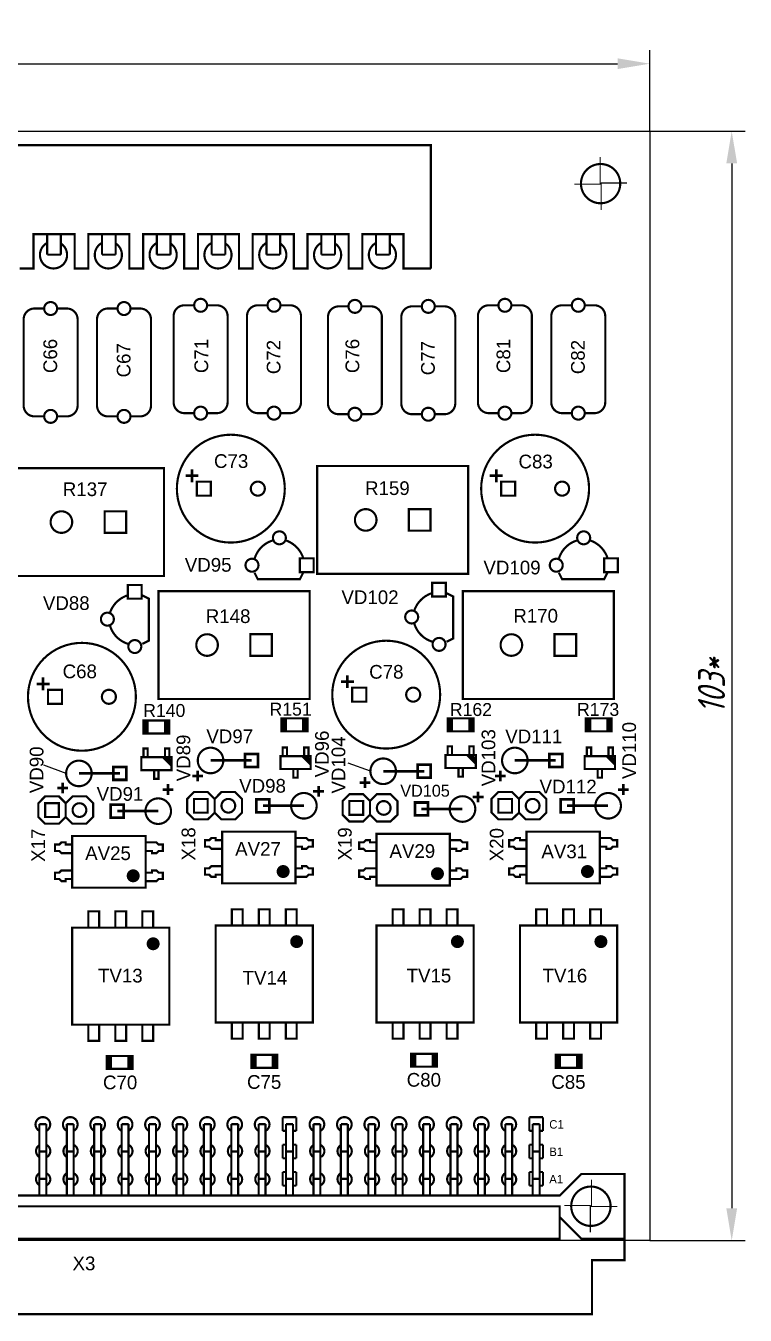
# Model space of a CAD drawing. Extents: x -76 to 472, y -275 to 339.
# Drawn here: x 98.6 to 165.2, y -158 to -38.4 of the extents above; entities that cross this region are included whole.
import ezdxf
from ezdxf.enums import TextEntityAlignment as Align

# ---------------------------------------------------------------- set-up
doc = ezdxf.new("R2010")
doc.units = 0
doc.header["$MEASUREMENT"] = 0
doc.layers.get('Defpoints').update_dxf_attribs({"linetype": 'CONTINUOUS'})
doc.layers.add('BOARD', color=173, linetype='CONTINUOUS')
doc.layers.add('TOP', color=7, linetype='CONTINUOUS')
doc.layers.add('РАЗМЕРЫ', color=7, linetype='CONTINUOUS', lineweight=25)
doc.styles.add('ГОСТ А', font='', dxfattribs={"oblique": 15})
doc.styles.get('ГОСТ А').set_extended_font_data('GOST 2.304 type A')
doc.dimstyles.new('ГОСТ', dxfattribs={"dimscale": 0, "dimtxt": 2.5, "dimasz": 3, "dimexe": 1.25, "dimexo": 0, "dimtad": 1, "dimtoh": 1, "dimdec": 1, "dimrnd": 0.5, "dimtxsty": 'ГОСТ А', "dimcen": 5, "dimadec": 1, "dimazin": 2, "dimtfac": 0.75, "dimtdec": 4, "dimtmove": 1, "dimatfit": 3, "dimfxl": 1, "dimtolj": 1, "dimarcsym": 0})

# ---------------------------------------------------------------- blocks, each defined once
blk = doc.blocks.new('*D21')
at = {"layer": 'Defpoints', "color": 0}
for p in [(156.418, -41.96), (-76.5, -48.21), (156.418, -48.21)]:
    blk.add_point(p, dxfattribs=at)
at = {"layer": 'РАЗМЕРЫ', "color": 0, "lineweight": -2}
for p, q in [((-76.5, -48.21), (-76.5, -40.71)), ((156.418, -48.21), (156.418, -40.71)), ((-73.5, -41.96), (153.418, -41.96))]:
    blk.add_line(p, q, dxfattribs=at)
at = {"layer": 'РАЗМЕРЫ', "color": 0}
for points in [[(-73.5, -41.46), (-73.5, -42.46), (-76.5, -41.96)], [(153.418, -42.46), (153.418, -41.46), (156.418, -41.96)]]:
    blk.add_solid(points, dxfattribs=at)
at = {"layer": 'РАЗМЕРЫ', "color": 0, "linetype": 'ByBlock', "insert": (39.959, -40.085), "char_height": 2.5, "attachment_point": 5, "style": 'ГОСТ А'}
blk.add_mtext('\\A1;233*', dxfattribs=at)
blk = doc.blocks.new('*D26')
at = {"layer": 'Defpoints', "color": 0}
for p in [(156.418, -48.21), (156.418, -151.08), (164, -151.08)]:
    blk.add_point(p, dxfattribs=at)
at = {"layer": 'РАЗМЕРЫ', "color": 0, "lineweight": -2}
for p, q in [((156.418, -48.21), (165.25, -48.21)), ((164, -51.21), (164, -148.08)), ((156.418, -151.08), (165.25, -151.08))]:
    blk.add_line(p, q, dxfattribs=at)
at = {"layer": 'РАЗМЕРЫ', "color": 0}
for points in [[(164.5, -51.21), (163.5, -51.21), (164, -48.21)], [(163.5, -148.08), (164.5, -148.08), (164, -151.08)]]:
    blk.add_solid(points, dxfattribs=at)
at = {"layer": 'РАЗМЕРЫ', "color": 0, "linetype": 'ByBlock', "insert": (162.125, -99.645), "char_height": 2.5, "attachment_point": 5, "rotation": 90, "style": 'ГОСТ А'}
blk.add_mtext('\\A1;103*', dxfattribs=at)

msp = doc.modelspace()

# ---------------------------------------------------------------- linework, layer by layer
at = {"layer": 'BOARD'}
msp.add_lwpolyline([(156.42, -151.08), (-76.5, -151.08), (-76.5, -48.21), (156.42, -48.21)], close=True, dxfattribs=at)
at = {"layer": 'TOP', "linetype": 'ByBlock'}
for p, q in [((102.32, -107.76), (100.24, -107)), ((130.52, -107.56), (128.44, -106.8))]:
    msp.add_line(p, q, dxfattribs=at)
at = {"layer": 'TOP'}
for points, const_width in [([(51.03, -60.95), (51.03, -49.52), (136.12, -49.52), (136.12, -60.95)], 0.2), ([(151.8, -50.62), (151.8, -53.02), (151.85, -53.07), (151.85, -53.08), (151.88, -53.12), (151.9, -53.12), (151.9, -55.52)], 0.1), ([(154.3, -53.02), (151.9, -53.02), (151.85, -53.07), (151.85, -53.08), (151.81, -53.12), (149.4, -53.12)], 0.1), ([(136.12, -60.95), (133.58, -60.95), (133.58, -57.77), (129.77, -57.77), (129.77, -60.95), (128.5, -60.95), (128.5, -57.77), (124.69, -57.77), (124.69, -60.95), (123.42, -60.95), (123.42, -57.77), (119.61, -57.77), (119.61, -60.95), (118.34, -60.95), (118.34, -57.77), (114.53, -57.77), (114.53, -60.95), (113.26, -60.95), (113.26, -57.77), (109.45, -57.77), (109.45, -60.95), (108.18, -60.95), (108.18, -57.77), (104.37, -57.77), (104.37, -60.95), (103.1, -60.95), (103.1, -57.77), (99.29, -57.77), (99.29, -60.95), (98.02, -60.95)], 0.2), ([(100.56, -57.77), (100.56, -59.67)], 0.2), ([(101.83, -59.67), (101.83, -57.77)], 0.2), ([(105.64, -57.77), (105.64, -59.67)], 0.2), ([(106.91, -59.67), (106.91, -57.77)], 0.2), ([(110.72, -57.77), (110.72, -59.67)], 0.2), ([(111.99, -59.67), (111.99, -57.77)], 0.2), ([(115.8, -57.77), (115.8, -59.67)], 0.2), ([(117.07, -59.67), (117.07, -57.77)], 0.2), ([(120.88, -57.77), (120.88, -59.67)], 0.2), ([(122.15, -59.67), (122.15, -57.77)], 0.2), ([(125.96, -57.77), (125.96, -59.67)], 0.2), ([(127.23, -59.67), (127.23, -57.77)], 0.2), ([(131.04, -57.77), (131.04, -59.67)], 0.2), ([(132.31, -59.67), (132.31, -57.77)], 0.2), ([(100.56, -59.67), (101.83, -59.67)], 0.2), ([(105.64, -59.67), (106.91, -59.67)], 0.2), ([(110.72, -59.67), (111.99, -59.67)], 0.2), ([(115.8, -59.67), (117.07, -59.67)], 0.2), ([(120.88, -59.67), (122.15, -59.67)], 0.2), ([(125.96, -59.67), (127.23, -59.67)], 0.2), ([(131.04, -59.67), (132.31, -59.67)], 0.2), ([(111.38, -89.46), (97.38, -89.46), (97.38, -79.46), (111.38, -79.46), (111.38, -89.46)], 0.2), ([(113.38, -80.16), (114.58, -80.16)], 0.25), ([(113.98, -79.56), (113.98, -80.76)], 0.25), ([(139.58, -89.26), (125.58, -89.26), (125.58, -79.26), (139.58, -79.26), (139.58, -89.26)], 0.2), ([(141.58, -80.16), (142.78, -80.16)], 0.25), ([(142.18, -79.56), (142.18, -80.76)], 0.25), ([(115.73, -80.71), (115.73, -82.01), (114.43, -82.01), (114.43, -80.71), (115.73, -80.71), (115.73, -82.01), (114.43, -82.01)], 0.2), ([(143.93, -80.71), (143.93, -82.01), (142.63, -82.01), (142.63, -80.71), (143.93, -80.71), (143.93, -82.01), (142.63, -82.01)], 0.2), ([(107.88, -85.46), (105.88, -85.46), (105.88, -83.46), (107.88, -83.46), (107.88, -85.46)], 0.2), ([(136.08, -85.26), (134.08, -85.26), (134.08, -83.26), (136.08, -83.26), (136.08, -85.26)], 0.2), ([(123.98, -89.1), (125.25, -89.1), (125.25, -87.83), (123.98, -87.83), (123.98, -89.1)], 0.2), ([(152.18, -89.1), (153.45, -89.1), (153.45, -87.83), (152.18, -87.83), (152.18, -89.1)], 0.2), ([(124.28, -89.16), (123.98, -89.76), (120.08, -89.76), (119.78, -89.16)], 0.2), ([(152.48, -89.16), (152.18, -89.76), (148.28, -89.76), (147.98, -89.16)], 0.2), ([(109.31, -91.56), (109.31, -90.29), (108.04, -90.29), (108.04, -91.56), (109.31, -91.56)], 0.2), ([(124.88, -100.86), (110.88, -100.86), (110.88, -90.86), (124.88, -90.86), (124.88, -100.86)], 0.2), ([(137.51, -91.36), (137.51, -90.09), (136.24, -90.09), (136.24, -91.36), (137.51, -91.36)], 0.2), ([(153.08, -100.86), (139.08, -100.86), (139.08, -90.86), (153.08, -90.86), (153.08, -100.86)], 0.2), ([(109.38, -91.26), (109.98, -91.56), (109.98, -95.46), (109.38, -95.76)], 0.2), ([(137.58, -91.06), (138.18, -91.36), (138.18, -95.26), (137.58, -95.56)], 0.2), ([(121.38, -96.86), (119.38, -96.86), (119.38, -94.86), (121.38, -94.86), (121.38, -96.86)], 0.2), ([(149.58, -96.86), (147.58, -96.86), (147.58, -94.86), (149.58, -94.86), (149.58, -96.86)], 0.2), ([(100.18, -98.86), (100.18, -100.06)], 0.25), ([(127.78, -99.26), (128.98, -99.26)], 0.25), ([(128.38, -98.66), (128.38, -99.86)], 0.25), ([(99.58, -99.46), (100.78, -99.46)], 0.25), ([(101.93, -100.01), (101.93, -101.31), (100.63, -101.31), (100.63, -100.01), (101.93, -100.01), (101.93, -101.31), (100.63, -101.31)], 0.2), ([(130.13, -99.81), (130.13, -101.11), (128.83, -101.11), (128.83, -99.81), (130.13, -99.81), (130.13, -101.11), (128.83, -101.11)], 0.2), ([(111.88, -104.06), (111.88, -102.86), (109.48, -102.86), (109.48, -104.06), (111.88, -104.06)], 0.2), ([(109.68, -102.86), (109.68, -104.06)], 0.2), ([(109.88, -102.86), (109.88, -104.06)], 0.2), ([(111.48, -102.86), (111.48, -104.06)], 0.2), ([(111.68, -102.86), (111.68, -104.06)], 0.2), ([(124.68, -103.86), (124.68, -102.66), (122.28, -102.66), (122.28, -103.86), (124.68, -103.86)], 0.2), ([(122.48, -102.66), (122.48, -103.86)], 0.2), ([(122.68, -102.66), (122.68, -103.86)], 0.2), ([(124.28, -102.66), (124.28, -103.86)], 0.2), ([(124.48, -102.66), (124.48, -103.86)], 0.2), ([(140.08, -103.86), (140.08, -102.66), (137.68, -102.66), (137.68, -103.86), (140.08, -103.86)], 0.2), ([(137.88, -102.66), (137.88, -103.86)], 0.2), ([(138.08, -102.66), (138.08, -103.86)], 0.2), ([(139.68, -102.66), (139.68, -103.86)], 0.2), ([(139.88, -102.66), (139.88, -103.86)], 0.2), ([(152.88, -103.86), (152.88, -102.66), (150.48, -102.66), (150.48, -103.86), (152.88, -103.86)], 0.2), ([(150.68, -102.66), (150.68, -103.86)], 0.2), ([(150.88, -102.66), (150.88, -103.86)], 0.2), ([(152.48, -102.66), (152.48, -103.86)], 0.2), ([(152.68, -102.66), (152.68, -103.86)], 0.2), ([(138.08, -106.06), (138.08, -105.26), (137.68, -105.26), (137.68, -106.06)], 0.2), ([(140.28, -106.66), (139.68, -106.06), (139.68, -105.26), (140.08, -105.26), (140.08, -106.06)], 0.2), ([(109.28, -107.46), (110.48, -107.46), (110.48, -108.26), (110.88, -108.26), (110.88, -107.46), (112.08, -107.46), (112.08, -106.26), (109.28, -106.26), (109.28, -107.46)], 0.2), ([(109.88, -106.26), (109.88, -105.46), (109.48, -105.46), (109.48, -106.26)], 0.2), ([(111.28, -106.26), (112.08, -107.06)], 0.2), ([(112.08, -106.86), (111.48, -106.26), (111.48, -105.46), (111.88, -105.46), (111.88, -106.26)], 0.2), ([(111.68, -106.26), (112.08, -106.66)], 0.2), ([(120.1, -107.16), (118.9, -107.16), (118.9, -105.96), (120.1, -105.96), (120.1, -107.16)], 0.25), ([(122.18, -107.36), (123.38, -107.36), (123.38, -108.16), (123.78, -108.16), (123.78, -107.36), (124.98, -107.36), (124.98, -106.16), (122.18, -106.16), (122.18, -107.36)], 0.2), ([(122.78, -106.16), (122.78, -105.36), (122.38, -105.36), (122.38, -106.16)], 0.2), ([(124.18, -106.16), (124.98, -106.96)], 0.2), ([(124.98, -106.76), (124.38, -106.16), (124.38, -105.36), (124.78, -105.36), (124.78, -106.16)], 0.2), ([(124.58, -106.16), (124.98, -106.56)], 0.2), ([(137.48, -107.26), (138.68, -107.26), (138.68, -108.06), (139.08, -108.06), (139.08, -107.26), (140.28, -107.26), (140.28, -106.06), (137.48, -106.06), (137.48, -107.26)], 0.2), ([(139.48, -106.06), (140.28, -106.86)], 0.2), ([(139.88, -106.06), (140.28, -106.46)], 0.2), ([(148.3, -107.16), (147.1, -107.16), (147.1, -105.96), (148.3, -105.96), (148.3, -107.16)], 0.25), ([(150.38, -107.36), (151.58, -107.36), (151.58, -108.16), (151.98, -108.16), (151.98, -107.36), (153.18, -107.36), (153.18, -106.16), (150.38, -106.16), (150.38, -107.36)], 0.2), ([(150.98, -106.16), (150.98, -105.36), (150.58, -105.36), (150.58, -106.16)], 0.2), ([(152.38, -106.16), (153.18, -106.96)], 0.2), ([(153.18, -106.76), (152.58, -106.16), (152.58, -105.36), (152.98, -105.36), (152.98, -106.16)], 0.2), ([(152.78, -106.16), (153.18, -106.56)], 0.2), ([(107.9, -108.36), (106.7, -108.36), (106.7, -107.16), (107.9, -107.16), (107.9, -108.36)], 0.25), ([(110.88, -107.46), (110.48, -107.46)], 0.2), ([(114.51, -108.5), (114.51, -107.5)], 0.25), ([(119.5, -106.56), (115.7, -106.56)], 0.25), ([(123.78, -107.36), (123.38, -107.36)], 0.2), ([(135.5, -107.56), (131.7, -107.56)], 0.25), ([(136.1, -108.16), (134.9, -108.16), (134.9, -106.96), (136.1, -106.96), (136.1, -108.16)], 0.25), ([(139.08, -107.26), (138.68, -107.26)], 0.2), ([(142.55, -108.5), (142.55, -107.5)], 0.25), ([(147.7, -106.56), (143.9, -106.56)], 0.25), ([(151.98, -107.36), (151.58, -107.36)], 0.2), ([(102, -109.62), (102, -108.62)], 0.25), ([(107.3, -107.76), (103.5, -107.76)], 0.25), ([(111.75, -108.76), (111.75, -109.76)], 0.25), ([(115.01, -108), (114.01, -108)], 0.25), ([(125.71, -108.92), (125.71, -109.92)], 0.25), ([(130.52, -108.61), (129.52, -108.61)], 0.25), ([(130.02, -109.11), (130.02, -108.11)], 0.25), ([(143.05, -108), (142.05, -108)], 0.25), ([(153.95, -108.76), (153.95, -109.76)], 0.25), ([(101.64, -112.43), (102.28, -111.8), (102.91, -112.43), (104.18, -112.43), (104.82, -111.8), (104.82, -110.53), (104.18, -109.89), (102.91, -109.89), (102.28, -110.53), (101.64, -109.89), (100.37, -109.89), (99.74, -110.53), (99.74, -111.8), (100.37, -112.43), (101.64, -112.43)], 0.2), ([(102.5, -109.12), (101.5, -109.12)], 0.25), ([(111.25, -109.26), (112.25, -109.26)], 0.25), ([(115.44, -112.03), (116.08, -111.4), (116.71, -112.03), (117.98, -112.03), (118.62, -111.4), (118.62, -110.13), (117.98, -109.49), (116.71, -109.49), (116.08, -110.13), (115.44, -109.49), (114.17, -109.49), (113.54, -110.13), (113.54, -111.4), (114.17, -112.03), (115.44, -112.03)], 0.2), ([(125.21, -109.42), (126.21, -109.42)], 0.25), ([(129.84, -112.23), (130.48, -111.6), (131.11, -112.23), (132.38, -112.23), (133.02, -111.6), (133.02, -110.33), (132.38, -109.69), (131.11, -109.69), (130.48, -110.33), (129.84, -109.69), (128.57, -109.69), (127.94, -110.33), (127.94, -111.6), (128.57, -112.23), (129.84, -112.23)], 0.2), ([(140, -109.95), (141, -109.95)], 0.25), ([(140.5, -109.45), (140.5, -110.45)], 0.25), ([(143.64, -112.03), (144.28, -111.4), (144.91, -112.03), (146.18, -112.03), (146.82, -111.4), (146.82, -110.13), (146.18, -109.49), (144.91, -109.49), (144.28, -110.13), (143.64, -109.49), (142.37, -109.49), (141.74, -110.13), (141.74, -111.4), (142.37, -112.03), (143.64, -112.03)], 0.2), ([(153.45, -109.26), (154.45, -109.26)], 0.25), ([(100.37, -110.53), (101.64, -110.53), (101.64, -111.8), (100.37, -111.8), (100.37, -110.53)], 0.2), ([(102.28, -110.53), (102.28, -111.8)], 0.2), ([(106.45, -110.66), (107.65, -110.66), (107.65, -111.86), (106.45, -111.86), (106.45, -110.66)], 0.25), ([(107.05, -111.26), (110.85, -111.26)], 0.25), ([(114.17, -110.13), (115.44, -110.13), (115.44, -111.4), (114.17, -111.4), (114.17, -110.13)], 0.2), ([(116.08, -110.13), (116.08, -111.4)], 0.2), ([(119.95, -110.16), (121.15, -110.16), (121.15, -111.36), (119.95, -111.36), (119.95, -110.16)], 0.25), ([(120.55, -110.76), (124.35, -110.76)], 0.25), ([(128.57, -110.33), (129.84, -110.33), (129.84, -111.6), (128.57, -111.6), (128.57, -110.33)], 0.2), ([(130.48, -110.33), (130.48, -111.6)], 0.2), ([(134.65, -110.46), (135.85, -110.46), (135.85, -111.66), (134.65, -111.66), (134.65, -110.46)], 0.25), ([(135.25, -111.06), (139.05, -111.06)], 0.25), ([(142.37, -110.13), (143.64, -110.13), (143.64, -111.4), (142.37, -111.4), (142.37, -110.13)], 0.2), ([(144.28, -110.13), (144.28, -111.4)], 0.2), ([(148.15, -110.16), (149.35, -110.16), (149.35, -111.36), (148.15, -111.36), (148.15, -110.16)], 0.25), ([(148.75, -110.76), (152.55, -110.76)], 0.25), ([(102.88, -118.36), (102.88, -113.56), (109.68, -113.56), (109.68, -118.36), (102.88, -118.36)], 0.2), ([(116.78, -117.96), (116.78, -113.16), (123.58, -113.16), (123.58, -117.96), (116.78, -117.96)], 0.2), ([(131.08, -118.16), (131.08, -113.36), (137.88, -113.36), (137.88, -118.16), (131.08, -118.16)], 0.2), ([(144.98, -117.96), (144.98, -113.16), (151.78, -113.16), (151.78, -117.96), (144.98, -117.96)], 0.2), ([(102.88, -115.16), (101.88, -115.16), (101.68, -114.96), (101.28, -114.96), (101.28, -114.36), (101.68, -114.36), (101.88, -114.16), (102.28, -114.16), (102.28, -114.36), (102.88, -114.36)], 0.2), ([(109.68, -114.16), (110.68, -114.16), (110.88, -114.36), (111.28, -114.36), (111.28, -114.96), (110.88, -114.96), (110.68, -115.16), (110.28, -115.16), (110.28, -114.96), (109.68, -114.96)], 0.2), ([(116.78, -114.76), (115.78, -114.76), (115.58, -114.56), (115.18, -114.56), (115.18, -113.96), (115.58, -113.96), (115.78, -113.76), (116.18, -113.76), (116.18, -113.96), (116.78, -113.96)], 0.2), ([(123.58, -113.76), (124.58, -113.76), (124.78, -113.96), (125.18, -113.96), (125.18, -114.56), (124.78, -114.56), (124.58, -114.76), (124.18, -114.76), (124.18, -114.56), (123.58, -114.56)], 0.2), ([(131.08, -114.96), (130.08, -114.96), (129.88, -114.76), (129.48, -114.76), (129.48, -114.16), (129.88, -114.16), (130.08, -113.96), (130.48, -113.96), (130.48, -114.16), (131.08, -114.16)], 0.2), ([(137.88, -113.96), (138.88, -113.96), (139.08, -114.16), (139.48, -114.16), (139.48, -114.76), (139.08, -114.76), (138.88, -114.96), (138.48, -114.96), (138.48, -114.76), (137.88, -114.76)], 0.2), ([(144.98, -114.76), (143.98, -114.76), (143.78, -114.56), (143.38, -114.56), (143.38, -113.96), (143.78, -113.96), (143.98, -113.76), (144.38, -113.76), (144.38, -113.96), (144.98, -113.96)], 0.2), ([(151.78, -113.76), (152.78, -113.76), (152.98, -113.96), (153.38, -113.96), (153.38, -114.56), (152.98, -114.56), (152.78, -114.76), (152.38, -114.76), (152.38, -114.56), (151.78, -114.56)], 0.2), ([(102.88, -116.76), (101.88, -116.76), (101.68, -116.96), (101.28, -116.96), (101.28, -117.56), (101.68, -117.56), (101.88, -117.76), (102.28, -117.76), (102.28, -117.56), (102.88, -117.56)], 0.2), ([(109.68, -117.76), (110.68, -117.76), (110.88, -117.56), (111.28, -117.56), (111.28, -116.96), (110.88, -116.96), (110.68, -116.76), (110.28, -116.76), (110.28, -116.96), (109.68, -116.96)], 0.2), ([(116.78, -116.36), (115.78, -116.36), (115.58, -116.56), (115.18, -116.56), (115.18, -117.16), (115.58, -117.16), (115.78, -117.36), (116.18, -117.36), (116.18, -117.16), (116.78, -117.16)], 0.2), ([(123.58, -117.36), (124.58, -117.36), (124.78, -117.16), (125.18, -117.16), (125.18, -116.56), (124.78, -116.56), (124.58, -116.36), (124.18, -116.36), (124.18, -116.56), (123.58, -116.56)], 0.2), ([(131.08, -116.56), (130.08, -116.56), (129.88, -116.76), (129.48, -116.76), (129.48, -117.36), (129.88, -117.36), (130.08, -117.56), (130.48, -117.56), (130.48, -117.36), (131.08, -117.36)], 0.2), ([(137.88, -117.56), (138.88, -117.56), (139.08, -117.36), (139.48, -117.36), (139.48, -116.76), (139.08, -116.76), (138.88, -116.56), (138.48, -116.56), (138.48, -116.76), (137.88, -116.76)], 0.2), ([(144.98, -116.36), (143.98, -116.36), (143.78, -116.56), (143.38, -116.56), (143.38, -117.16), (143.78, -117.16), (143.98, -117.36), (144.38, -117.36), (144.38, -117.16), (144.98, -117.16)], 0.2), ([(151.78, -117.36), (152.78, -117.36), (152.98, -117.16), (153.38, -117.16), (153.38, -116.56), (152.98, -116.56), (152.78, -116.36), (152.38, -116.36), (152.38, -116.56), (151.78, -116.56)], 0.2), ([(105.38, -122.06), (105.38, -120.56), (104.38, -120.56), (104.38, -122.06)], 0.2), ([(107.88, -122.06), (107.88, -120.56), (106.88, -120.56), (106.88, -122.06)], 0.2), ([(110.38, -122.06), (110.38, -120.56), (109.38, -120.56), (109.38, -122.06)], 0.2), ([(118.68, -121.86), (118.68, -120.36), (117.68, -120.36), (117.68, -121.86)], 0.2), ([(121.18, -121.86), (121.18, -120.36), (120.18, -120.36), (120.18, -121.86)], 0.2), ([(123.68, -121.86), (123.68, -120.36), (122.68, -120.36), (122.68, -121.86)], 0.2), ([(133.58, -121.86), (133.58, -120.36), (132.58, -120.36), (132.58, -121.86)], 0.2), ([(136.08, -121.86), (136.08, -120.36), (135.08, -120.36), (135.08, -121.86)], 0.2), ([(138.58, -121.86), (138.58, -120.36), (137.58, -120.36), (137.58, -121.86)], 0.2), ([(146.88, -121.86), (146.88, -120.36), (145.88, -120.36), (145.88, -121.86)], 0.2), ([(149.38, -121.86), (149.38, -120.36), (148.38, -120.36), (148.38, -121.86)], 0.2), ([(151.88, -121.86), (151.88, -120.36), (150.88, -120.36), (150.88, -121.86)], 0.2), ([(125.18, -130.86), (116.18, -130.86), (116.18, -121.86), (125.18, -121.86), (125.18, -130.86)], 0.2), ([(140.08, -130.86), (131.08, -130.86), (131.08, -121.86), (140.08, -121.86), (140.08, -130.86)], 0.2), ([(153.38, -130.86), (144.38, -130.86), (144.38, -121.86), (153.38, -121.86), (153.38, -130.86)], 0.2), ([(111.88, -131.06), (102.88, -131.06), (102.88, -122.06), (111.88, -122.06), (111.88, -131.06)], 0.2), ([(105.38, -131.06), (105.38, -132.56), (104.38, -132.56), (104.38, -131.06)], 0.2), ([(107.88, -131.06), (107.88, -132.56), (106.88, -132.56), (106.88, -131.06)], 0.2), ([(110.38, -131.06), (110.38, -132.56), (109.38, -132.56), (109.38, -131.06)], 0.2), ([(118.68, -130.86), (118.68, -132.36), (117.68, -132.36), (117.68, -130.86)], 0.2), ([(121.18, -130.86), (121.18, -132.36), (120.18, -132.36), (120.18, -130.86)], 0.2), ([(123.68, -130.86), (123.68, -132.36), (122.68, -132.36), (122.68, -130.86)], 0.2), ([(133.58, -130.86), (133.58, -132.36), (132.58, -132.36), (132.58, -130.86)], 0.2), ([(136.08, -130.86), (136.08, -132.36), (135.08, -132.36), (135.08, -130.86)], 0.2), ([(138.58, -130.86), (138.58, -132.36), (137.58, -132.36), (137.58, -130.86)], 0.2), ([(146.88, -130.86), (146.88, -132.36), (145.88, -132.36), (145.88, -130.86)], 0.2), ([(149.38, -130.86), (149.38, -132.36), (148.38, -132.36), (148.38, -130.86)], 0.2), ([(151.88, -130.86), (151.88, -132.36), (150.88, -132.36), (150.88, -130.86)], 0.2), ([(108.48, -133.96), (108.48, -135.16), (106.08, -135.16), (106.08, -133.96), (108.48, -133.96)], 0.2), ([(106.28, -135.16), (106.28, -133.96)], 0.2), ([(106.48, -135.16), (106.48, -133.96)], 0.2), ([(108.08, -133.96), (108.08, -135.16)], 0.2), ([(108.28, -135.16), (108.28, -133.96)], 0.2), ([(121.88, -133.86), (121.88, -135.06), (119.48, -135.06), (119.48, -133.86), (121.88, -133.86)], 0.2), ([(119.68, -135.06), (119.68, -133.86)], 0.2), ([(119.88, -135.06), (119.88, -133.86)], 0.2), ([(121.48, -133.86), (121.48, -135.06)], 0.2), ([(121.68, -135.06), (121.68, -133.86)], 0.2), ([(136.68, -133.76), (136.68, -134.96), (134.28, -134.96), (134.28, -133.76), (136.68, -133.76)], 0.2), ([(134.48, -134.96), (134.48, -133.76)], 0.2), ([(134.68, -134.96), (134.68, -133.76)], 0.2), ([(136.28, -133.76), (136.28, -134.96)], 0.2), ([(136.48, -134.96), (136.48, -133.76)], 0.2), ([(150.08, -133.86), (150.08, -135.06), (147.68, -135.06), (147.68, -133.86), (150.08, -133.86)], 0.2), ([(147.88, -135.06), (147.88, -133.86)], 0.2), ([(148.08, -135.06), (148.08, -133.86)], 0.2), ([(149.68, -133.86), (149.68, -135.06)], 0.2), ([(149.88, -135.06), (149.88, -133.86)], 0.2), ([(122.38, -140.91), (122.38, -139.64)], 0.2), ([(122.38, -139.64), (123.65, -139.64)], 0.2), ([(123.65, -139.64), (123.65, -140.91)], 0.2), ([(145.24, -140.91), (145.24, -139.64)], 0.2), ([(145.24, -139.64), (146.51, -139.64)], 0.2), ([(146.51, -139.64), (146.51, -140.91)], 0.2), ([(99.84, -140.28), (100.48, -140.28)], 0.2), ([(99.84, -146.95), (99.84, -140.28)], 0.2), ([(100.48, -140.28), (100.48, -146.95)], 0.2), ([(102.38, -140.28), (103.02, -140.28)], 0.2), ([(102.38, -146.95), (102.38, -140.28)], 0.2), ([(103.02, -140.28), (103.02, -146.95)], 0.2), ([(104.92, -140.28), (105.56, -140.28)], 0.2), ([(104.92, -146.95), (104.92, -140.28)], 0.2), ([(105.56, -140.28), (105.56, -146.95)], 0.2), ([(107.46, -140.28), (108.1, -140.28)], 0.2), ([(107.46, -146.95), (107.46, -140.28)], 0.2), ([(108.1, -140.28), (108.1, -146.95)], 0.2), ([(110, -140.28), (110.64, -140.28)], 0.2), ([(110, -146.95), (110, -140.28)], 0.2), ([(110.64, -140.28), (110.64, -146.95)], 0.2), ([(112.54, -140.28), (113.18, -140.28)], 0.2), ([(112.54, -146.95), (112.54, -140.28)], 0.2), ([(113.18, -140.28), (113.18, -146.95)], 0.2), ([(115.08, -140.28), (115.72, -140.28)], 0.2), ([(115.08, -146.95), (115.08, -140.28)], 0.2), ([(115.72, -140.28), (115.72, -146.95)], 0.2), ([(117.62, -140.28), (118.26, -140.28)], 0.2), ([(117.62, -146.95), (117.62, -140.28)], 0.2), ([(118.26, -140.28), (118.26, -146.95)], 0.2), ([(120.16, -140.28), (120.8, -140.28)], 0.2), ([(120.16, -146.95), (120.16, -140.28)], 0.2), ([(120.8, -140.28), (120.8, -146.95)], 0.2), ([(122.7, -140.91), (122.38, -140.91)], 0.2), ([(122.7, -140.28), (123.34, -140.28)], 0.2), ([(122.7, -146.95), (122.7, -140.28)], 0.2), ([(123.34, -140.28), (123.34, -146.95)], 0.2), ([(123.65, -140.91), (123.34, -140.91)], 0.2), ([(125.24, -140.28), (125.88, -140.28)], 0.2), ([(125.24, -146.95), (125.24, -140.28)], 0.2), ([(125.88, -140.28), (125.88, -146.95)], 0.2), ([(127.78, -140.28), (128.42, -140.28)], 0.2), ([(127.78, -146.95), (127.78, -140.28)], 0.2), ([(128.42, -140.28), (128.42, -146.95)], 0.2), ([(130.32, -140.28), (130.96, -140.28)], 0.2), ([(130.32, -146.95), (130.32, -140.28)], 0.2), ([(130.96, -140.28), (130.96, -146.95)], 0.2), ([(132.86, -140.28), (133.5, -140.28)], 0.2), ([(132.86, -146.95), (132.86, -140.28)], 0.2), ([(133.5, -140.28), (133.5, -146.95)], 0.2), ([(135.4, -140.28), (136.04, -140.28)], 0.2), ([(135.4, -146.95), (135.4, -140.28)], 0.2), ([(136.04, -140.28), (136.04, -146.95)], 0.2), ([(137.94, -140.28), (138.58, -140.28)], 0.2), ([(137.94, -146.95), (137.94, -140.28)], 0.2), ([(138.58, -140.28), (138.58, -146.95)], 0.2), ([(140.48, -140.28), (141.12, -140.28)], 0.2), ([(140.48, -146.95), (140.48, -140.28)], 0.2), ([(141.12, -140.28), (141.12, -146.95)], 0.2), ([(143.02, -140.28), (143.66, -140.28)], 0.2), ([(143.02, -146.95), (143.02, -140.28)], 0.2), ([(143.66, -140.28), (143.66, -146.95)], 0.2), ([(145.56, -140.91), (145.24, -140.91)], 0.2), ([(145.56, -140.28), (146.2, -140.28)], 0.2), ([(145.56, -146.95), (145.56, -140.28)], 0.2), ([(146.2, -140.28), (146.2, -146.95)], 0.2), ([(146.51, -140.91), (146.2, -140.91)], 0.2), ([(122.38, -143.45), (122.38, -142.18)], 0.2), ([(122.38, -142.18), (122.7, -142.18)], 0.2), ([(123.34, -142.18), (123.65, -142.18)], 0.2), ([(123.65, -142.18), (123.65, -143.45)], 0.2), ([(145.24, -143.45), (145.24, -142.18)], 0.2), ([(145.24, -142.18), (145.56, -142.18)], 0.2), ([(146.2, -142.18), (146.51, -142.18)], 0.2), ([(146.51, -142.18), (146.51, -143.45)], 0.2), ([(99.84, -142.82), (100.48, -142.82)], 0.2), ([(102.38, -142.82), (103.02, -142.82)], 0.2), ([(104.92, -142.82), (105.56, -142.82)], 0.2), ([(107.46, -142.82), (108.1, -142.82)], 0.2), ([(110, -142.82), (110.64, -142.82)], 0.2), ([(112.54, -142.82), (113.18, -142.82)], 0.2), ([(115.08, -142.82), (115.72, -142.82)], 0.2), ([(117.62, -142.82), (118.26, -142.82)], 0.2), ([(120.16, -142.82), (120.8, -142.82)], 0.2), ([(122.7, -143.45), (122.38, -143.45)], 0.2), ([(122.7, -142.82), (123.34, -142.82)], 0.2), ([(123.65, -143.45), (123.34, -143.45)], 0.2), ([(125.24, -142.82), (125.88, -142.82)], 0.2), ([(127.78, -142.82), (128.42, -142.82)], 0.2), ([(130.32, -142.82), (130.96, -142.82)], 0.2), ([(132.86, -142.82), (133.5, -142.82)], 0.2), ([(135.4, -142.82), (136.04, -142.82)], 0.2), ([(137.94, -142.82), (138.58, -142.82)], 0.2), ([(140.48, -142.82), (141.12, -142.82)], 0.2), ([(143.02, -142.82), (143.66, -142.82)], 0.2), ([(145.56, -143.45), (145.24, -143.45)], 0.2), ([(145.56, -142.82), (146.2, -142.82)], 0.2), ([(146.51, -143.45), (146.2, -143.45)], 0.2), ([(122.38, -145.99), (122.38, -144.72)], 0.2), ([(122.38, -144.72), (122.7, -144.72)], 0.2), ([(123.34, -144.72), (123.65, -144.72)], 0.2), ([(123.65, -144.72), (123.65, -145.99)], 0.2), ([(145.24, -145.99), (145.24, -144.72)], 0.2), ([(145.24, -144.72), (145.56, -144.72)], 0.2), ([(146.2, -144.72), (146.51, -144.72)], 0.2), ([(146.51, -144.72), (146.51, -145.99)], 0.2), ([(147.06, -157.9), (62.06, -157.9), (62.06, -152.9), (59.06, -152.9), (59.06, -144.9), (63.06, -144.9), (65.06, -146.9), (148.06, -146.9), (150.06, -144.9), (154.06, -144.9), (154.06, -152.9), (151.06, -152.9), (151.06, -157.9), (147.06, -157.9)], 0.2), ([(99.84, -145.36), (100.48, -145.36)], 0.2), ([(102.38, -145.36), (103.02, -145.36)], 0.2), ([(104.92, -145.36), (105.56, -145.36)], 0.2), ([(107.46, -145.36), (108.1, -145.36)], 0.2), ([(110, -145.36), (110.64, -145.36)], 0.2), ([(112.54, -145.36), (113.18, -145.36)], 0.2), ([(115.08, -145.36), (115.72, -145.36)], 0.2), ([(117.62, -145.36), (118.26, -145.36)], 0.2), ([(120.16, -145.36), (120.8, -145.36)], 0.2), ([(122.7, -145.36), (123.34, -145.36)], 0.2), ([(125.24, -145.36), (125.88, -145.36)], 0.2), ([(127.78, -145.36), (128.42, -145.36)], 0.2), ([(130.32, -145.36), (130.96, -145.36)], 0.2), ([(132.86, -145.36), (133.5, -145.36)], 0.2), ([(135.4, -145.36), (136.04, -145.36)], 0.2), ([(137.94, -145.36), (138.58, -145.36)], 0.2), ([(140.48, -145.36), (141.12, -145.36)], 0.2), ([(143.02, -145.36), (143.66, -145.36)], 0.2), ([(145.56, -145.36), (146.2, -145.36)], 0.2), ([(151, -145.43), (151, -147.83), (150.95, -147.88), (150.95, -147.89), (150.91, -147.93), (150.9, -147.93), (150.9, -150.33)], 0.1), ([(65.06, -147.9), (148.06, -147.9), (148.06, -150.9), (65.06, -150.9), (65.06, -146.9)], 0.2), ([(122.7, -145.99), (122.38, -145.99)], 0.2), ([(123.65, -145.99), (123.34, -145.99)], 0.2), ([(145.56, -145.99), (145.24, -145.99)], 0.2), ([(146.51, -145.99), (146.2, -145.99)], 0.2), ([(148.5, -147.83), (150.9, -147.83), (150.95, -147.88), (150.95, -147.89), (150.98, -147.93), (153.4, -147.93)], 0.1), ([(148.06, -148.9), (150.06, -150.9), (154.06, -150.9)], 0.2)]:
    msp.add_lwpolyline(points, dxfattribs=dict(at, const_width=const_width))
for points, const_width in [([(151.85, -51.26, -0.999945), (151.85, -54.9, -1.000055), (151.85, -51.26)], 0.2), ([(100.55, -58.58, 3.654339), (101.83, -58.63)], 0.2), ([(105.63, -58.58, 3.654339), (106.91, -58.63)], 0.2), ([(110.71, -58.58, 3.654339), (111.99, -58.63)], 0.2), ([(115.79, -58.58, 3.654339), (117.07, -58.63)], 0.2), ([(120.87, -58.58, 3.654339), (122.15, -58.63)], 0.2), ([(125.95, -58.58, 3.654339), (127.23, -58.63)], 0.2), ([(131.03, -58.58, 3.654339), (132.31, -58.63)], 0.2), ([(100.88, -64.06, 1), (100.88, -65.26, 1), (100.88, -64.06)], 0.2), ([(107.68, -64.06, 1), (107.68, -65.26, 1), (107.68, -64.06)], 0.2), ([(114.18, -64.36), (113.28, -64.36, 0.414214), (112.28, -65.36), (112.28, -73.36, 0.414214), (113.28, -74.36), (114.18, -74.36)], 0.2), ([(114.78, -63.76, 1), (114.78, -64.96, 1), (114.78, -63.76)], 0.2), ([(115.38, -64.36), (116.28, -64.36, -0.414214), (117.28, -65.36), (117.28, -73.36, -0.414214), (116.28, -74.36), (115.38, -74.36)], 0.2), ([(120.98, -74.36), (120.08, -74.36, -0.414214), (119.08, -73.36), (119.08, -65.36, -0.414214), (120.08, -64.36), (120.98, -64.36)], 0.2), ([(121.58, -63.76, 1), (121.58, -64.96, 1), (121.58, -63.76)], 0.2), ([(122.18, -74.36), (123.08, -74.36, 0.414214), (124.08, -73.36), (124.08, -65.36, 0.414214), (123.08, -64.36), (122.18, -64.36)], 0.2), ([(128.48, -64.46), (127.58, -64.46, 0.414214), (126.58, -65.46), (126.58, -73.46, 0.414214), (127.58, -74.46), (128.48, -74.46)], 0.2), ([(129.08, -63.86, 1), (129.08, -65.06, 1), (129.08, -63.86)], 0.2), ([(129.68, -64.46), (130.58, -64.46, -0.414214), (131.58, -65.46), (131.58, -73.46, -0.414214), (130.58, -74.46), (129.68, -74.46)], 0.2), ([(135.28, -74.46), (134.38, -74.46, -0.414214), (133.38, -73.46), (133.38, -65.46, -0.414214), (134.38, -64.46), (135.28, -64.46)], 0.2), ([(135.88, -63.86, 1), (135.88, -65.06, 1), (135.88, -63.86)], 0.2), ([(136.48, -74.46), (137.38, -74.46, 0.414214), (138.38, -73.46), (138.38, -65.46, 0.414214), (137.38, -64.46), (136.48, -64.46)], 0.2), ([(142.38, -64.36), (141.48, -64.36, 0.414214), (140.48, -65.36), (140.48, -73.36, 0.414214), (141.48, -74.36), (142.38, -74.36)], 0.2), ([(142.98, -63.76, 1), (142.98, -64.96, 1), (142.98, -63.76)], 0.2), ([(143.58, -64.36), (144.48, -64.36, -0.414214), (145.48, -65.36), (145.48, -73.36, -0.414214), (144.48, -74.36), (143.58, -74.36)], 0.2), ([(149.18, -74.36), (148.28, -74.36, -0.414214), (147.28, -73.36), (147.28, -65.36, -0.414214), (148.28, -64.36), (149.18, -64.36)], 0.2), ([(149.78, -63.76, 1), (149.78, -64.96, 1), (149.78, -63.76)], 0.2), ([(150.38, -74.36), (151.28, -74.36, 0.414214), (152.28, -73.36), (152.28, -65.36, 0.414214), (151.28, -64.36), (150.38, -64.36)], 0.2), ([(100.28, -64.66), (99.38, -64.66, 0.414214), (98.38, -65.66), (98.38, -73.66, 0.414214), (99.38, -74.66), (100.28, -74.66)], 0.2), ([(101.48, -64.66), (102.38, -64.66, -0.414214), (103.38, -65.66), (103.38, -73.66, -0.414214), (102.38, -74.66), (101.48, -74.66)], 0.2), ([(107.08, -74.66), (106.18, -74.66, -0.414214), (105.18, -73.66), (105.18, -65.66, -0.414214), (106.18, -64.66), (107.08, -64.66)], 0.2), ([(108.28, -74.66), (109.18, -74.66, 0.414214), (110.18, -73.66), (110.18, -65.66, 0.414214), (109.18, -64.66), (108.28, -64.66)], 0.2), ([(100.88, -74.06, 1), (100.88, -75.26, 1), (100.88, -74.06)], 0.2), ([(107.68, -74.06, 1), (107.68, -75.26, 1), (107.68, -74.06)], 0.2), ([(114.78, -73.76, 1), (114.78, -74.96, 1), (114.78, -73.76)], 0.2), ([(121.58, -73.76, 1), (121.58, -74.96, 1), (121.58, -73.76)], 0.2), ([(129.08, -73.86, 1), (129.08, -75.06, 1), (129.08, -73.86)], 0.2), ([(135.88, -73.86, 1), (135.88, -75.06, 1), (135.88, -73.86)], 0.2), ([(142.98, -73.76, 1), (142.98, -74.96, 1), (142.98, -73.76)], 0.2), ([(149.78, -73.76, 1), (149.78, -74.96, 1), (149.78, -73.76)], 0.2), ([(117.58, -76.36, 1), (117.58, -86.36, 1), (117.58, -76.36)], 0.2), ([(145.78, -76.36, 1), (145.78, -86.36, 1), (145.78, -76.36)], 0.2), ([(120.08, -80.71, 1), (120.08, -82.01, 1), (120.08, -80.71)], 0.2), ([(120.08, -80.71, 1), (120.08, -82.01, 1), (120.08, -80.71)], 0.2), ([(148.28, -80.71, 1), (148.28, -82.01, 1), (148.28, -80.71)], 0.2), ([(148.28, -80.71, 1), (148.28, -82.01, 1), (148.28, -80.71)], 0.2), ([(101.88, -83.46, 1), (101.88, -85.46, 1), (101.88, -83.46)], 0.2), ([(130.08, -83.26, 1), (130.08, -85.26, 1), (130.08, -83.26)], 0.2), ([(119.78, -87.86, -0.256196), (121.48, -86.16)], 0.2), ([(122.08, -85.32, 1), (122.08, -86.52, 1), (122.08, -85.32)], 0.2), ([(122.68, -86.16, -0.22964), (124.28, -87.76)], 0.2), ([(147.98, -87.86, -0.256196), (149.68, -86.16)], 0.2), ([(150.28, -85.32, 1), (150.28, -86.52, 1), (150.28, -85.32)], 0.2), ([(150.88, -86.16, -0.22964), (152.48, -87.76)], 0.2), ([(119.54, -87.86, 1), (119.54, -89.06, 1), (119.54, -87.86)], 0.2), ([(147.74, -87.86, 1), (147.74, -89.06, 1), (147.74, -87.86)], 0.2), ([(106.38, -92.86, -0.22964), (107.98, -91.26)], 0.2), ([(134.58, -92.66, -0.22964), (136.18, -91.06)], 0.2), ([(106.14, -92.86, 1), (106.14, -94.06, 1), (106.14, -92.86)], 0.2), ([(134.34, -92.66, 1), (134.34, -93.86, 1), (134.34, -92.66)], 0.2), ([(108.08, -95.76, -0.256196), (106.38, -94.06)], 0.2), ([(136.28, -95.56, -0.256196), (134.58, -93.86)], 0.2), ([(103.78, -95.66, 1), (103.78, -105.66, 1), (103.78, -95.66)], 0.2), ([(108.68, -95.4, 1), (108.68, -96.6, 1), (108.68, -95.4)], 0.2), ([(115.38, -94.86, 1), (115.38, -96.86, 1), (115.38, -94.86)], 0.2), ([(131.98, -95.46, 1), (131.98, -105.46, 1), (131.98, -95.46)], 0.2), ([(136.88, -95.2, 1), (136.88, -96.4, 1), (136.88, -95.2)], 0.2), ([(143.58, -94.86, 1), (143.58, -96.86, 1), (143.58, -94.86)], 0.2), ([(106.28, -100.01, 1), (106.28, -101.31, 1), (106.28, -100.01)], 0.2), ([(106.28, -100.01, 1), (106.28, -101.31, 1), (106.28, -100.01)], 0.2), ([(134.48, -99.81, 1), (134.48, -101.11, 1), (134.48, -99.81)], 0.2), ([(134.48, -99.81, 1), (134.48, -101.11, 1), (134.48, -99.81)], 0.2), ([(115.7, -105.38, 1), (115.7, -107.75, 1), (115.7, -105.38)], 0.2), ([(131.7, -106.38, 1), (131.7, -108.75, 1), (131.7, -106.38)], 0.2), ([(143.9, -105.38, 1), (143.9, -107.75, 1), (143.9, -105.38)], 0.2), ([(103.5, -106.58, 1), (103.5, -108.95, 1), (103.5, -106.58)], 0.2), ([(110.85, -110.08, 1), (110.85, -112.45, 1), (110.85, -110.08)], 0.2), ([(124.35, -109.58, 1), (124.35, -111.95, 1), (124.35, -109.58)], 0.2), ([(139.05, -109.88, 1), (139.05, -112.25, 1), (139.05, -109.88)], 0.2), ([(152.55, -109.58, 1), (152.55, -111.95, 1), (152.55, -109.58)], 0.2), ([(103.55, -110.53, 1), (103.55, -111.8, 1), (103.55, -110.53)], 0.2), ([(117.35, -110.13, 1), (117.35, -111.4, 1), (117.35, -110.13)], 0.2), ([(131.75, -110.33, 1), (131.75, -111.6, 1), (131.75, -110.33)], 0.2), ([(145.55, -110.13, 1), (145.55, -111.4, 1), (145.55, -110.13)], 0.2), ([(108.53, -116.96, 1), (108.53, -117.56, 1), (108.53, -116.96)], 0.6), ([(122.43, -116.56, 1), (122.43, -117.16, 1), (122.43, -116.56)], 0.6), ([(136.73, -116.76, 1), (136.73, -117.36, 1), (136.73, -116.76)], 0.6), ([(150.63, -116.56, 1), (150.63, -117.16, 1), (150.63, -116.56)], 0.6), ([(110.38, -123.26, 1), (110.38, -123.86, 1), (110.38, -123.26)], 0.6), ([(123.68, -123.06, 1), (123.68, -123.66, 1), (123.68, -123.06)], 0.6), ([(138.58, -123.06, 1), (138.58, -123.66, 1), (138.58, -123.06)], 0.6), ([(151.88, -123.06, 1), (151.88, -123.66, 1), (151.88, -123.06)], 0.6), ([(99.84, -140.91, -3.994451), (100.48, -140.91)], 0.2), ([(102.38, -140.91, -3.994451), (103.02, -140.91)], 0.2), ([(104.92, -140.91, -3.994451), (105.56, -140.91)], 0.2), ([(107.46, -140.91, -3.994451), (108.1, -140.91)], 0.2), ([(110, -140.91, -3.994451), (110.64, -140.91)], 0.2), ([(112.54, -140.91, -3.994451), (113.18, -140.91)], 0.2), ([(115.08, -140.91, -3.994451), (115.72, -140.91)], 0.2), ([(117.62, -140.91, -3.994451), (118.26, -140.91)], 0.2), ([(120.16, -140.91, -3.994451), (120.8, -140.91)], 0.2), ([(125.24, -140.91, -3.994451), (125.88, -140.91)], 0.2), ([(127.78, -140.91, -3.994451), (128.42, -140.91)], 0.2), ([(130.32, -140.91, -3.994451), (130.96, -140.91)], 0.2), ([(132.86, -140.91, -3.994451), (133.5, -140.91)], 0.2), ([(135.4, -140.91, -3.994451), (136.04, -140.91)], 0.2), ([(137.94, -140.91, -3.994451), (138.58, -140.91)], 0.2), ([(140.48, -140.91, -3.994451), (141.12, -140.91)], 0.2), ([(143.02, -140.91, -3.994451), (143.66, -140.91)], 0.2), ([(99.83, -143.33, -0.548946), (99.83, -142.23)], 0.2), ([(100.55, -143.32, 0.566199), (100.53, -142.23)], 0.2), ([(102.37, -143.33, -0.548946), (102.37, -142.23)], 0.2), ([(103.09, -143.32, 0.566199), (103.07, -142.23)], 0.2), ([(104.91, -143.33, -0.548946), (104.91, -142.23)], 0.2), ([(105.63, -143.32, 0.566199), (105.61, -142.23)], 0.2), ([(107.45, -143.33, -0.548946), (107.45, -142.23)], 0.2), ([(108.17, -143.32, 0.566199), (108.15, -142.23)], 0.2), ([(109.99, -143.33, -0.548946), (109.99, -142.23)], 0.2), ([(110.71, -143.32, 0.566199), (110.69, -142.23)], 0.2), ([(112.53, -143.33, -0.548946), (112.53, -142.23)], 0.2), ([(113.25, -143.32, 0.566199), (113.23, -142.23)], 0.2), ([(115.07, -143.33, -0.548946), (115.07, -142.23)], 0.2), ([(115.79, -143.32, 0.566199), (115.77, -142.23)], 0.2), ([(117.61, -143.33, -0.548946), (117.61, -142.23)], 0.2), ([(118.33, -143.32, 0.566199), (118.31, -142.23)], 0.2), ([(120.15, -143.33, -0.548946), (120.15, -142.23)], 0.2), ([(120.87, -143.32, 0.566199), (120.85, -142.23)], 0.2), ([(125.23, -143.33, -0.548946), (125.23, -142.23)], 0.2), ([(125.95, -143.32, 0.566199), (125.93, -142.23)], 0.2), ([(127.77, -143.33, -0.548946), (127.77, -142.23)], 0.2), ([(128.49, -143.32, 0.566199), (128.47, -142.23)], 0.2), ([(130.31, -143.33, -0.548946), (130.31, -142.23)], 0.2), ([(131.03, -143.32, 0.566199), (131.01, -142.23)], 0.2), ([(132.85, -143.33, -0.548946), (132.85, -142.23)], 0.2), ([(133.57, -143.32, 0.566199), (133.55, -142.23)], 0.2), ([(135.39, -143.33, -0.548946), (135.39, -142.23)], 0.2), ([(136.11, -143.32, 0.566199), (136.09, -142.23)], 0.2), ([(137.93, -143.33, -0.548946), (137.93, -142.23)], 0.2), ([(138.65, -143.32, 0.566199), (138.63, -142.23)], 0.2), ([(140.47, -143.33, -0.548946), (140.47, -142.23)], 0.2), ([(141.19, -143.32, 0.566199), (141.17, -142.23)], 0.2), ([(143.01, -143.33, -0.548946), (143.01, -142.23)], 0.2), ([(143.73, -143.32, 0.566199), (143.71, -142.23)], 0.2), ([(99.83, -145.93, -0.548946), (99.83, -144.83)], 0.2), ([(100.53, -145.93, 0.663793), (100.43, -144.83)], 0.2), ([(102.37, -145.93, -0.548946), (102.37, -144.83)], 0.2), ([(103.07, -145.93, 0.663793), (102.97, -144.83)], 0.2), ([(104.91, -145.93, -0.548946), (104.91, -144.83)], 0.2), ([(105.61, -145.93, 0.663793), (105.51, -144.83)], 0.2), ([(107.45, -145.93, -0.548946), (107.45, -144.83)], 0.2), ([(108.15, -145.93, 0.663793), (108.05, -144.83)], 0.2), ([(109.99, -145.93, -0.548946), (109.99, -144.83)], 0.2), ([(110.69, -145.93, 0.663793), (110.59, -144.83)], 0.2), ([(112.53, -145.93, -0.548946), (112.53, -144.83)], 0.2), ([(113.23, -145.93, 0.663793), (113.13, -144.83)], 0.2), ([(115.07, -145.93, -0.548946), (115.07, -144.83)], 0.2), ([(115.77, -145.93, 0.663793), (115.67, -144.83)], 0.2), ([(117.61, -145.93, -0.548946), (117.61, -144.83)], 0.2), ([(118.31, -145.93, 0.663793), (118.21, -144.83)], 0.2), ([(120.15, -145.93, -0.548946), (120.15, -144.83)], 0.2), ([(120.85, -145.93, 0.663793), (120.75, -144.83)], 0.2), ([(125.23, -145.93, -0.548946), (125.23, -144.83)], 0.2), ([(125.93, -145.93, 0.663793), (125.83, -144.83)], 0.2), ([(127.77, -145.93, -0.548946), (127.77, -144.83)], 0.2), ([(128.47, -145.93, 0.663793), (128.37, -144.83)], 0.2), ([(130.31, -145.93, -0.548946), (130.31, -144.83)], 0.2), ([(131.01, -145.93, 0.663793), (130.91, -144.83)], 0.2), ([(132.85, -145.93, -0.548946), (132.85, -144.83)], 0.2), ([(133.55, -145.93, 0.663793), (133.45, -144.83)], 0.2), ([(135.39, -145.93, -0.548946), (135.39, -144.83)], 0.2), ([(136.09, -145.93, 0.663793), (135.99, -144.83)], 0.2), ([(137.93, -145.93, -0.548946), (137.93, -144.83)], 0.2), ([(138.63, -145.93, 0.663793), (138.53, -144.83)], 0.2), ([(140.47, -145.93, -0.548946), (140.47, -144.83)], 0.2), ([(141.17, -145.93, 0.663793), (141.07, -144.83)], 0.2), ([(143.01, -145.93, -0.548946), (143.01, -144.83)], 0.2), ([(143.71, -145.93, 0.663793), (143.61, -144.83)], 0.2), ([(150.95, -146.07, 0.999945), (150.95, -149.72, 1.000055), (150.95, -146.07)], 0.2)]:
    msp.add_lwpolyline(points, format="xyb", dxfattribs=dict(at, const_width=const_width))

# ---------------------------------------------------------------- texts
at = {"layer": 'TOP', "width": 1.019685}
for s, p in [('C66', (101.48, -69.06)), ('C67', (108.28, -69.46)), ('C71', (115.48, -69.06)), ('C72', (122.18, -69.16)), ('C76', (129.48, -69.06)), ('C77', (136.48, -69.26)), ('C81', (143.48, -69.06)), ('C82', (150.38, -69.16)), ('VD96', (126.66, -105.96)), ('VD103', (142.09, -106.31)), ('VD110', (155.13, -105.64)), ('VD89', (113.82, -106.33)), ('VD104', (128.19, -106.98)), ('VD90', (100.21, -107.43)), ('X17', (100.36, -114.43)), ('X18', (114.29, -114.3)), ('X19', (128.78, -114.3)), ('X20', (142.85, -114.37))]:
    msp.add_text(s, height=1.27, rotation=90, dxfattribs=at).set_placement(p, align=Align.CENTER)
for s, height, p in [('C73', 1.27, (117.61, -79.44)), ('C83', 1.27, (145.83, -79.48)), ('R137', 1.27, (104.08, -82.05)), ('R159', 1.27, (132.09, -81.95)), ('VD95', 1.27, (115.48, -89.06)), ('VD109', 1.27, (143.64, -89.31)), ('VD102', 1.27, (130.48, -92.06)), ('VD88', 1.27, (102.33, -92.61)), ('R148', 1.27, (117.33, -93.82)), ('R170', 1.27, (145.83, -93.78)), ('C68', 1.27, (103.58, -98.94)), ('C78', 1.27, (131.99, -98.98)), ('R140', 1.2, (111.41, -102.53)), ('R151', 1.2, (123.12, -102.41)), ('R162', 1.2, (139.83, -102.44)), ('R173', 1.2, (151.62, -102.43)), ('VD97', 1.27, (117.48, -104.96)), ('VD111', 1.27, (145.66, -104.97)), ('VD98', 1.27, (120.52, -109.55)), ('VD112', 1.27, (148.84, -109.62)), ('VD91', 1.27, (107.31, -110.3)), ('VD105', 1.1, (135.58, -109.92)), ('AV25', 1.27, (106.2, -115.8)), ('AV27', 1.27, (120.1, -115.4)), ('AV29', 1.27, (134.4, -115.6)), ('AV31', 1.27, (148.48, -115.63)), ('TV13', 1.27, (107.34, -127.15)), ('TV14', 1.27, (120.74, -127.35)), ('TV15', 1.27, (135.94, -127.15)), ('TV16', 1.27, (148.54, -127.15)), ('C70', 1.27, (107.32, -137.05)), ('C75', 1.27, (120.67, -137.01)), ('C80', 1.27, (135.47, -136.81)), ('C85', 1.27, (148.87, -137.01)), ('X3', 1.27, (103.97, -153.83))]:
    msp.add_text(s, height=height, dxfattribs=at).set_placement(p, align=Align.CENTER)
at = {"layer": 'TOP'}
for s, p in [('C1', (147.09, -140.7)), ('B1', (147.09, -143.24)), ('A1', (147.09, -145.78))]:
    msp.add_text(s, height=0.787, dxfattribs=at).set_placement(p)

# ---------------------------------------------------------------- dimensions: what is measured, and where the dimension line sits
at = {"layer": 'РАЗМЕРЫ'}
dim = msp.add_linear_dim(base=(156.42, -41.96), p1=(-76.5, -48.21), p2=(156.42, -48.21), text='<>*', dimstyle='ГОСТ', override={"dimscale": 1, "dimlfac": 1, "dimtxsty": 'ГОСТ А', "dimsah": 1, "dimtolj": 1}, dxfattribs=at)
dim.commit()
dim.dimension.update_dxf_attribs({"geometry": '*D21', "text_midpoint": (39.96, -40.08)})
dim = msp.add_linear_dim(base=(164, -151.08), p1=(156.42, -48.21), p2=(156.42, -151.08), angle=90, text='<>*', dimstyle='ГОСТ', override={"dimscale": 1, "dimlfac": 1, "dimtxsty": 'ГОСТ А', "dimsah": 1, "dimtolj": 1}, dxfattribs=at)
dim.commit()
dim.dimension.update_dxf_attribs({"geometry": '*D26', "text_midpoint": (162.12, -99.64)})

doc.saveas('drawing.dxf')
